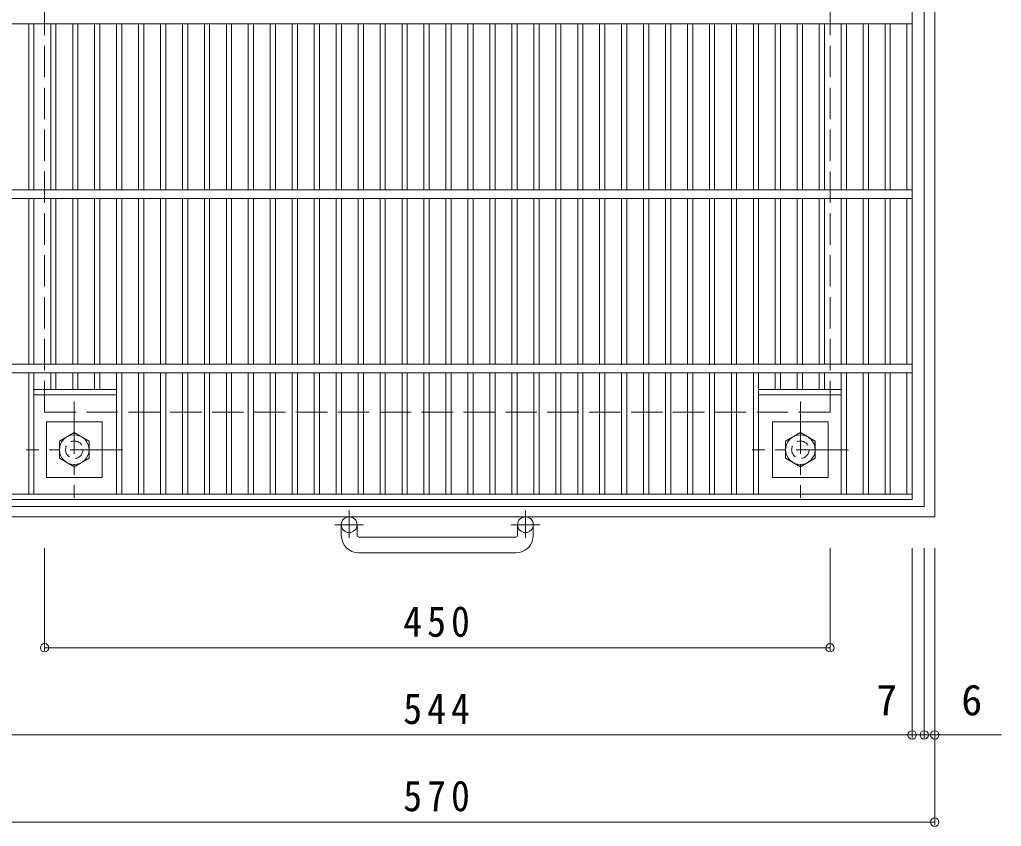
# Model space of a CAD drawing. Units: millimetres at full size, sheet at 1:6. Extents: x -986 to 969, y -826 to 721.
# Drawn here: x -616 to -53, y -251 to 211 of the extents above; entities that cross this region are included whole.
import ezdxf
from ezdxf.enums import TextEntityAlignment as Align

# ---------------------------------------------------------------- set-up
doc = ezdxf.new("R2010")
doc.units = ezdxf.units.MM
doc.header["$LTSCALE"] = 6
doc.header["$PDMODE"] = 32
doc.header["$PDSIZE"] = 4.8
for name, pattern in [('CHAIN1', [8, 5, -1, 1, -1]), ('DASHED1', [1.8, 1.2, -0.6]), ('DASHED3', [4, 3, -1])]:
    doc.linetypes.add(name, pattern=pattern)
for name, color, linetype, lineweight in [('E-1', 2, 'Continuous', 9), ('E-2', 3, 'Continuous', 9), ('E-C', 7, 'Continuous', 9)]:
    doc.layers.add(name, color=color, linetype=linetype, lineweight=lineweight)
doc.styles.add('ＭＳ ゴシック', font='')
doc.styles.get('ＭＳ ゴシック').set_extended_font_data('MS Gothic')

msp = doc.modelspace()

# ---------------------------------------------------------------- linework, layer by layer
at = {"layer": 'E-1'}
for p, q in [((-91.622, 495.946), (-91.622, -74.054)), ((-97.622, 489.946), (-97.622, -68.054)), ((-600.622, -19.554), (-568.622, -19.554)), ((-600.622, -51.554), (-600.622, -19.554)), ((-184.622, -19.554), (-152.622, -19.554)), ((-184.622, -51.554), (-184.622, -19.554)), ((-97.622, -68.054), (-655.623, -68.054)), ((-91.622, -74.054), (-661.622, -74.054)), ((-431.622, -84.655), (-431.622, -78.554)), ((-422.622, -84.655), (-422.622, -78.554)), ((-330.622, -84.655), (-330.622, -78.554)), ((-321.622, -84.655), (-321.622, -78.554)), ((-421.622, -85.655), (-331.622, -85.655)), ((-331.622, -94.654), (-421.622, -94.654))]:
    msp.add_line(p, q, dxfattribs=at)
at = {"layer": 'E-1', "linetype": 'DASHED3'}
for p, q in [((-601.622, -14.054), (-601.622, 435.946)), ((-151.622, 435.946), (-151.622, -14.054)), ((-151.622, -14.054), (-601.622, -14.054))]:
    msp.add_line(p, q, dxfattribs=at)
at = {"layer": 'E-1', "linetype": 'CHAIN1'}
for p, q in [((-584.622, -7.917), (-584.622, -63.191)), ((-168.622, -7.917), (-168.622, -63.191)), ((-556.986, -35.554), (-612.259, -35.554)), ((-140.986, -35.554), (-196.259, -35.554)), ((-427.122, -70.447), (-427.122, -86.044)), ((-326.122, -70.447), (-326.122, -86.044)), ((-418.959, -78.554), (-435.366, -78.554)), ((-317.959, -78.554), (-334.366, -78.554))]:
    msp.add_line(p, q, dxfattribs=at)
at = {"layer": 'E-1'}
for points in [[(-568.622, -19.554), (-568.622, -51.554), (-600.622, -51.554)], [(-152.622, -19.554), (-152.622, -51.554), (-184.622, -51.554)]]:
    msp.add_lwpolyline(points, dxfattribs=at)
for points in [[(-593.122, -30.646), (-593.122, -40.461), (-584.622, -45.369), (-576.122, -40.461), (-576.122, -30.646), (-584.622, -25.739)], [(-177.122, -30.646), (-177.122, -40.461), (-168.622, -45.369), (-160.122, -40.461), (-160.122, -30.646), (-168.622, -25.739)]]:
    msp.add_lwpolyline(points, close=True, dxfattribs=at)
for centre, radius in [((-584.622, -35.554), 8.5), ((-168.622, -35.554), 8.5), ((-427.122, -78.554), 4.5), ((-326.122, -78.554), 4.5)]:
    msp.add_circle(centre, radius, dxfattribs=at)
at = {"layer": 'E-1', "linetype": 'DASHED1'}
for centre in [(-584.622, -35.554), (-168.622, -35.554)]:
    msp.add_circle(centre, 5, dxfattribs=at)
at = {"layer": 'E-1'}
for centre, radius, start, end in [((-421.622, -84.655), 10, 180, 270), ((-421.622, -84.655), 1, 180, 270), ((-331.622, -84.655), 10, 270, 0), ((-331.622, -84.655), 1, 270, 0)]:
    msp.add_arc(centre, radius, start, end, dxfattribs=at)
at = {"layer": 'E-2'}
for p, q in [((-104.622, 485.946), (-104.622, -64.054)), ((-648.623, 208.446), (-104.622, 208.446)), ((-610.702, 208.446), (-610.702, 113.446)), ((-607.702, 208.446), (-607.702, 113.446)), ((-598.122, 208.446), (-598.122, 113.446)), ((-595.122, 208.446), (-595.122, 113.446)), ((-585.542, 208.446), (-585.542, 113.446)), ((-582.542, 208.446), (-582.542, 113.446)), ((-572.963, 208.446), (-572.963, 113.446)), ((-569.962, 208.446), (-569.962, 113.446)), ((-560.382, 208.446), (-560.382, 113.446)), ((-557.382, 208.446), (-557.382, 113.446)), ((-547.802, 208.446), (-547.802, 113.446)), ((-544.802, 208.446), (-544.802, 113.446)), ((-535.222, 208.446), (-535.222, 113.446)), ((-532.222, 208.446), (-532.222, 113.446)), ((-522.642, 208.446), (-522.642, 113.446)), ((-519.642, 208.446), (-519.642, 113.446)), ((-510.062, 208.446), (-510.062, 113.446)), ((-507.062, 208.446), (-507.062, 113.446)), ((-497.482, 208.446), (-497.482, 113.446)), ((-494.482, 208.446), (-494.482, 113.446)), ((-484.902, 208.446), (-484.902, 113.446)), ((-481.902, 208.446), (-481.902, 113.446)), ((-472.322, 208.446), (-472.322, 113.446)), ((-469.322, 208.446), (-469.322, 113.446)), ((-459.742, 208.446), (-459.742, 113.446)), ((-456.742, 208.446), (-456.742, 113.446)), ((-447.162, 208.446), (-447.162, 113.446)), ((-444.162, 208.446), (-444.162, 113.446)), ((-434.582, 208.446), (-434.582, 113.446)), ((-431.582, 208.446), (-431.582, 113.446)), ((-422.002, 208.446), (-422.002, 113.446)), ((-419.002, 208.446), (-419.002, 113.446)), ((-409.422, 208.446), (-409.422, 113.446)), ((-406.422, 208.446), (-406.422, 113.446)), ((-396.842, 208.446), (-396.842, 113.446)), ((-393.842, 208.446), (-393.842, 113.446)), ((-384.262, 208.446), (-384.262, 113.446)), ((-381.262, 208.446), (-381.262, 113.446)), ((-371.682, 208.446), (-371.682, 113.446)), ((-368.682, 208.446), (-368.682, 113.446)), ((-359.102, 208.446), (-359.102, 113.446)), ((-356.102, 208.446), (-356.102, 113.446)), ((-346.522, 208.446), (-346.522, 113.446)), ((-343.522, 208.446), (-343.522, 113.446)), ((-333.942, 208.446), (-333.942, 113.446)), ((-330.942, 208.446), (-330.942, 113.446)), ((-321.362, 208.446), (-321.362, 113.446)), ((-318.362, 208.446), (-318.362, 113.446)), ((-308.782, 208.446), (-308.782, 113.446)), ((-305.782, 208.446), (-305.782, 113.446)), ((-296.202, 208.446), (-296.202, 113.446)), ((-293.202, 208.446), (-293.202, 113.446)), ((-283.622, 208.446), (-283.622, 113.446)), ((-280.622, 208.446), (-280.622, 113.446)), ((-271.042, 208.446), (-271.042, 113.446)), ((-268.042, 208.446), (-268.042, 113.446)), ((-258.462, 208.446), (-258.462, 113.446)), ((-255.462, 208.446), (-255.462, 113.446)), ((-245.882, 208.446), (-245.882, 113.446)), ((-242.882, 208.446), (-242.882, 113.446)), ((-233.302, 208.446), (-233.302, 113.446)), ((-230.302, 208.446), (-230.302, 113.446)), ((-220.722, 208.446), (-220.722, 113.446)), ((-217.722, 208.446), (-217.722, 113.446)), ((-208.142, 208.446), (-208.142, 113.446)), ((-205.142, 208.446), (-205.142, 113.446)), ((-195.562, 208.446), (-195.562, 113.446)), ((-192.562, 208.446), (-192.562, 113.446)), ((-182.982, 208.446), (-182.982, 113.446)), ((-179.982, 208.446), (-179.982, 113.446)), ((-170.402, 208.446), (-170.402, 113.446)), ((-167.401, 208.446), (-167.401, 113.446)), ((-157.822, 208.446), (-157.822, 113.446)), ((-154.821, 208.446), (-154.821, 113.446)), ((-145.242, 208.446), (-145.242, 113.446)), ((-142.241, 208.446), (-142.241, 113.446)), ((-132.662, 208.446), (-132.662, 113.446)), ((-129.661, 208.446), (-129.661, 113.446)), ((-120.082, 208.446), (-120.082, 113.446)), ((-117.081, 208.446), (-117.081, 113.446)), ((-107.623, 208.446), (-107.623, 113.446)), ((-648.623, 113.446), (-104.622, 113.446)), ((-648.623, 108.446), (-104.622, 108.446)), ((-610.702, 108.446), (-610.702, 13.446)), ((-607.702, 108.446), (-607.702, 13.446)), ((-598.122, 108.446), (-598.122, 13.446)), ((-595.122, 108.446), (-595.122, 13.446)), ((-585.542, 108.446), (-585.542, 13.446)), ((-582.542, 108.446), (-582.542, 13.446)), ((-572.963, 108.446), (-572.963, 13.446)), ((-569.962, 108.446), (-569.962, 13.446)), ((-560.382, 108.446), (-560.382, 13.446)), ((-557.382, 108.446), (-557.382, 13.446)), ((-547.802, 108.446), (-547.802, 13.446)), ((-544.802, 108.446), (-544.802, 13.446)), ((-535.222, 108.446), (-535.222, 13.446)), ((-532.222, 108.446), (-532.222, 13.446)), ((-522.642, 108.446), (-522.642, 13.446)), ((-519.642, 108.446), (-519.642, 13.446)), ((-510.062, 108.446), (-510.062, 13.446)), ((-507.062, 108.446), (-507.062, 13.446)), ((-497.482, 108.446), (-497.482, 13.446)), ((-494.482, 108.446), (-494.482, 13.446)), ((-484.902, 108.446), (-484.902, 13.446)), ((-481.902, 108.446), (-481.902, 13.446)), ((-472.322, 108.446), (-472.322, 13.446)), ((-469.322, 108.446), (-469.322, 13.446)), ((-459.742, 108.446), (-459.742, 13.446)), ((-456.742, 108.446), (-456.742, 13.446)), ((-447.162, 108.446), (-447.162, 13.446)), ((-444.162, 108.446), (-444.162, 13.446)), ((-434.582, 108.446), (-434.582, 13.446)), ((-431.582, 108.446), (-431.582, 13.446)), ((-422.002, 108.446), (-422.002, 13.446)), ((-419.002, 108.446), (-419.002, 13.446)), ((-409.422, 108.446), (-409.422, 13.446)), ((-406.422, 108.446), (-406.422, 13.446)), ((-396.842, 108.446), (-396.842, 13.446)), ((-393.842, 108.446), (-393.842, 13.446)), ((-384.262, 108.446), (-384.262, 13.446)), ((-381.262, 108.446), (-381.262, 13.446)), ((-371.682, 108.446), (-371.682, 13.446)), ((-368.682, 108.446), (-368.682, 13.446)), ((-359.102, 108.446), (-359.102, 13.446)), ((-356.102, 108.446), (-356.102, 13.446)), ((-346.522, 108.446), (-346.522, 13.446)), ((-343.522, 108.446), (-343.522, 13.446)), ((-333.942, 108.446), (-333.942, 13.446)), ((-330.942, 108.446), (-330.942, 13.446)), ((-321.362, 108.446), (-321.362, 13.446)), ((-318.362, 108.446), (-318.362, 13.446)), ((-308.782, 108.446), (-308.782, 13.446)), ((-305.782, 108.446), (-305.782, 13.446)), ((-296.202, 108.446), (-296.202, 13.446)), ((-293.202, 108.446), (-293.202, 13.446)), ((-283.622, 108.446), (-283.622, 13.446)), ((-280.622, 108.446), (-280.622, 13.446)), ((-271.042, 108.446), (-271.042, 13.446)), ((-268.042, 108.446), (-268.042, 13.446)), ((-258.462, 108.446), (-258.462, 13.446)), ((-255.462, 108.446), (-255.462, 13.446)), ((-245.882, 108.446), (-245.882, 13.446)), ((-242.882, 108.446), (-242.882, 13.446)), ((-233.302, 108.446), (-233.302, 13.446)), ((-230.302, 108.446), (-230.302, 13.446)), ((-220.722, 108.446), (-220.722, 13.446)), ((-217.722, 108.446), (-217.722, 13.446)), ((-208.142, 108.446), (-208.142, 13.446)), ((-205.142, 108.446), (-205.142, 13.446)), ((-195.562, 108.446), (-195.562, 13.446)), ((-192.562, 108.446), (-192.562, 13.446)), ((-182.982, 108.446), (-182.982, 13.446)), ((-179.982, 108.446), (-179.982, 13.446)), ((-170.402, 108.446), (-170.402, 13.446)), ((-167.401, 108.446), (-167.401, 13.446)), ((-157.822, 108.446), (-157.822, 13.446)), ((-154.821, 108.446), (-154.821, 13.446)), ((-145.242, 108.446), (-145.242, 13.446)), ((-142.241, 108.446), (-142.241, 13.446)), ((-132.662, 108.446), (-132.662, 13.446)), ((-129.661, 108.446), (-129.661, 13.446)), ((-120.082, 108.446), (-120.082, 13.446)), ((-117.081, 108.446), (-117.081, 13.446)), ((-107.623, 108.446), (-107.623, 13.446)), ((-648.623, 13.446), (-104.622, 13.446)), ((-648.623, 8.446), (-104.622, 8.446)), ((-610.702, 8.446), (-610.702, -61.054)), ((-607.702, 8.446), (-607.702, -61.054)), ((-598.122, 8.446), (-598.122, -1.054)), ((-595.122, 8.446), (-595.122, -1.054)), ((-585.542, 8.446), (-585.542, -1.054)), ((-582.542, 8.446), (-582.542, -1.054)), ((-572.963, 8.446), (-572.963, -1.054)), ((-569.962, 8.446), (-569.962, -1.054)), ((-560.382, 8.446), (-560.382, -61.054)), ((-557.382, 8.446), (-557.382, -61.054)), ((-547.802, 8.446), (-547.802, -61.054)), ((-544.802, 8.446), (-544.802, -61.054)), ((-535.222, 8.446), (-535.222, -61.054)), ((-532.222, 8.446), (-532.222, -61.054)), ((-522.642, 8.446), (-522.642, -61.054)), ((-519.642, 8.446), (-519.642, -61.054)), ((-510.062, 8.446), (-510.062, -61.054)), ((-507.062, 8.446), (-507.062, -61.054)), ((-497.482, 8.446), (-497.482, -61.054)), ((-494.482, 8.446), (-494.482, -61.054)), ((-484.902, 8.446), (-484.902, -61.054)), ((-481.902, 8.446), (-481.902, -61.054)), ((-472.322, 8.446), (-472.322, -61.054)), ((-469.322, 8.446), (-469.322, -61.054)), ((-459.742, 8.446), (-459.742, -61.054)), ((-456.742, 8.446), (-456.742, -61.054)), ((-447.162, 8.446), (-447.162, -61.054)), ((-444.162, 8.446), (-444.162, -61.054)), ((-434.582, 8.446), (-434.582, -61.054)), ((-431.582, 8.446), (-431.582, -61.054)), ((-422.002, 8.446), (-422.002, -61.054)), ((-419.002, 8.446), (-419.002, -61.054)), ((-409.422, 8.446), (-409.422, -61.054)), ((-406.422, 8.446), (-406.422, -61.054)), ((-396.842, 8.446), (-396.842, -61.054)), ((-393.842, 8.446), (-393.842, -61.054)), ((-384.262, 8.446), (-384.262, -61.054)), ((-381.262, 8.446), (-381.262, -61.054)), ((-371.682, 8.446), (-371.682, -61.054)), ((-368.682, 8.446), (-368.682, -61.054)), ((-359.102, 8.446), (-359.102, -61.054)), ((-356.102, 8.446), (-356.102, -61.054)), ((-346.522, 8.446), (-346.522, -61.054)), ((-343.522, 8.446), (-343.522, -61.054)), ((-333.942, 8.446), (-333.942, -61.054)), ((-330.942, 8.446), (-330.942, -61.054)), ((-321.362, 8.446), (-321.362, -61.054)), ((-318.362, 8.446), (-318.362, -61.054)), ((-308.782, 8.446), (-308.782, -61.054)), ((-305.782, 8.446), (-305.782, -61.054)), ((-296.202, 8.446), (-296.202, -61.054)), ((-293.202, 8.446), (-293.202, -61.054)), ((-283.622, 8.446), (-283.622, -61.054)), ((-280.622, 8.446), (-280.622, -61.054)), ((-271.042, 8.446), (-271.042, -61.054)), ((-268.042, 8.446), (-268.042, -61.054)), ((-258.462, 8.446), (-258.462, -61.054)), ((-255.462, 8.446), (-255.462, -61.054)), ((-245.882, 8.446), (-245.882, -61.054)), ((-242.882, 8.446), (-242.882, -61.054)), ((-233.302, 8.446), (-233.302, -61.054)), ((-230.302, 8.446), (-230.302, -61.054)), ((-220.722, 8.446), (-220.722, -61.054)), ((-217.722, 8.446), (-217.722, -61.054)), ((-208.142, 8.446), (-208.142, -61.054)), ((-205.142, 8.446), (-205.142, -61.054)), ((-195.562, 8.446), (-195.562, -61.054)), ((-192.562, 8.446), (-192.562, -61.054)), ((-182.982, 8.446), (-182.982, -1.054)), ((-179.982, 8.446), (-179.982, -1.054)), ((-170.402, 8.446), (-170.402, -1.054)), ((-167.401, 8.446), (-167.401, -1.054)), ((-157.822, 8.446), (-157.822, -1.054)), ((-154.821, 8.446), (-154.821, -1.054)), ((-145.242, 8.446), (-145.242, -61.054)), ((-142.241, 8.446), (-142.241, -61.054)), ((-132.662, 8.446), (-132.662, -61.054)), ((-129.661, 8.446), (-129.661, -61.054)), ((-120.082, 8.446), (-120.082, -61.054)), ((-117.081, 8.446), (-117.081, -61.054)), ((-107.623, 8.446), (-107.623, -61.054)), ((-607.702, -1.054), (-560.382, -1.054)), ((-607.702, -4.054), (-560.382, -4.054)), ((-192.562, -1.054), (-145.242, -1.054)), ((-192.562, -4.054), (-145.242, -4.054)), ((-648.623, -61.054), (-104.622, -61.054)), ((-648.623, -64.054), (-104.622, -64.054))]:
    msp.add_line(p, q, dxfattribs=at)
at = {"layer": 'E-C'}
for p, q in [((-601.622, -150.854), (-601.622, -92.054)), ((-151.622, -150.854), (-151.622, -92.054)), ((-104.622, -200.854), (-104.622, -92.054)), ((-97.622, -200.854), (-97.622, -92.054)), ((-91.622, -250.854), (-91.622, -92.054)), ((-601.622, -149.054), (-151.622, -149.054)), ((-648.623, -199.054), (-104.622, -199.054)), ((-104.622, -199.054), (-97.622, -199.054)), ((-97.622, -199.054), (-53.457, -199.054)), ((-661.622, -249.054), (-91.622, -249.054))]:
    msp.add_line(p, q, dxfattribs=at)
for p in [(-601.622, -149.054), (-151.622, -149.054), (-104.622, -199.054), (-97.622, -199.054), (-91.622, -199.054), (-91.622, -249.054)]:
    msp.add_point(p, dxfattribs=at)

# ---------------------------------------------------------------- texts
at = {"layer": 'E-C', "color": 2, "style": 'ＭＳ ゴシック'}
for s, p in [('7', (-125.116, -193.054)), ('6', (-76.391, -193.054))]:
    msp.add_text(s, height=17.6, dxfattribs=at).set_placement(p, align=Align.BOTTOM_LEFT)
at = {"layer": 'E-C', "color": 2, "char_height": 17.6, "attachment_point": 7, "style": 'ＭＳ ゴシック'}
for s, insert in [('\\T1.27;\\W0.9;450', (-396.122, -143.054)), ('\\T1.27;\\W0.9;544', (-396.123, -193.054)), ('\\T1.27;\\W0.9;570', (-396.122, -243.054))]:
    msp.add_mtext(s, dxfattribs=dict(at, insert=insert))

doc.saveas('drawing.dxf')
